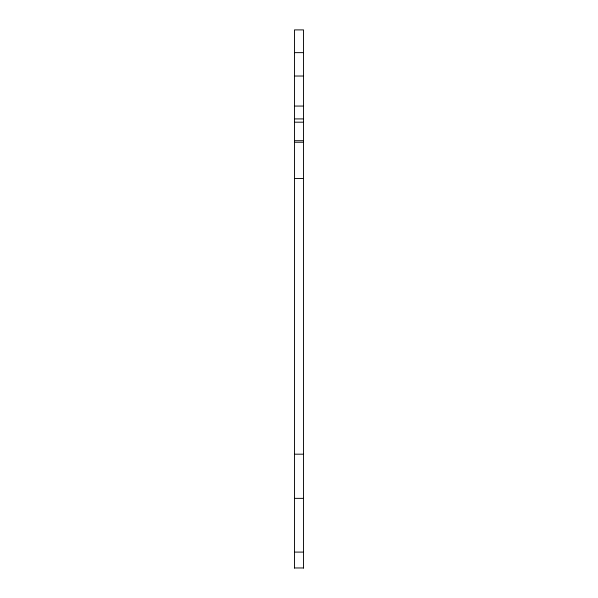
<?xml version="1.0" encoding="UTF-8"?>
<svg xmlns="http://www.w3.org/2000/svg" width="598" height="598" viewBox="0 0 598 598"><rect width="100%" height="100%" fill="white"/><g stroke="black" fill="none" stroke-linecap="round" stroke-linejoin="round"><path stroke-width="0.9" d="M294.47 52.639L303.53 52.639M294.47 76.028L303.53 76.028M294.47 106.063L303.53 106.063M294.47 118.912L303.53 118.912M294.47 122.186L303.53 122.186M294.47 140.702L303.53 140.702M294.47 142.249L303.53 142.249M294.47 178.488L303.53 178.488M294.47 454.188L303.53 454.188M294.47 498.358L303.53 498.358M294.47 552.096L303.53 552.096M294.47 567.965L303.53 567.965M303.53 568.1L303.53 29.9L294.47 29.9L294.47 568.1"/></g></svg>
